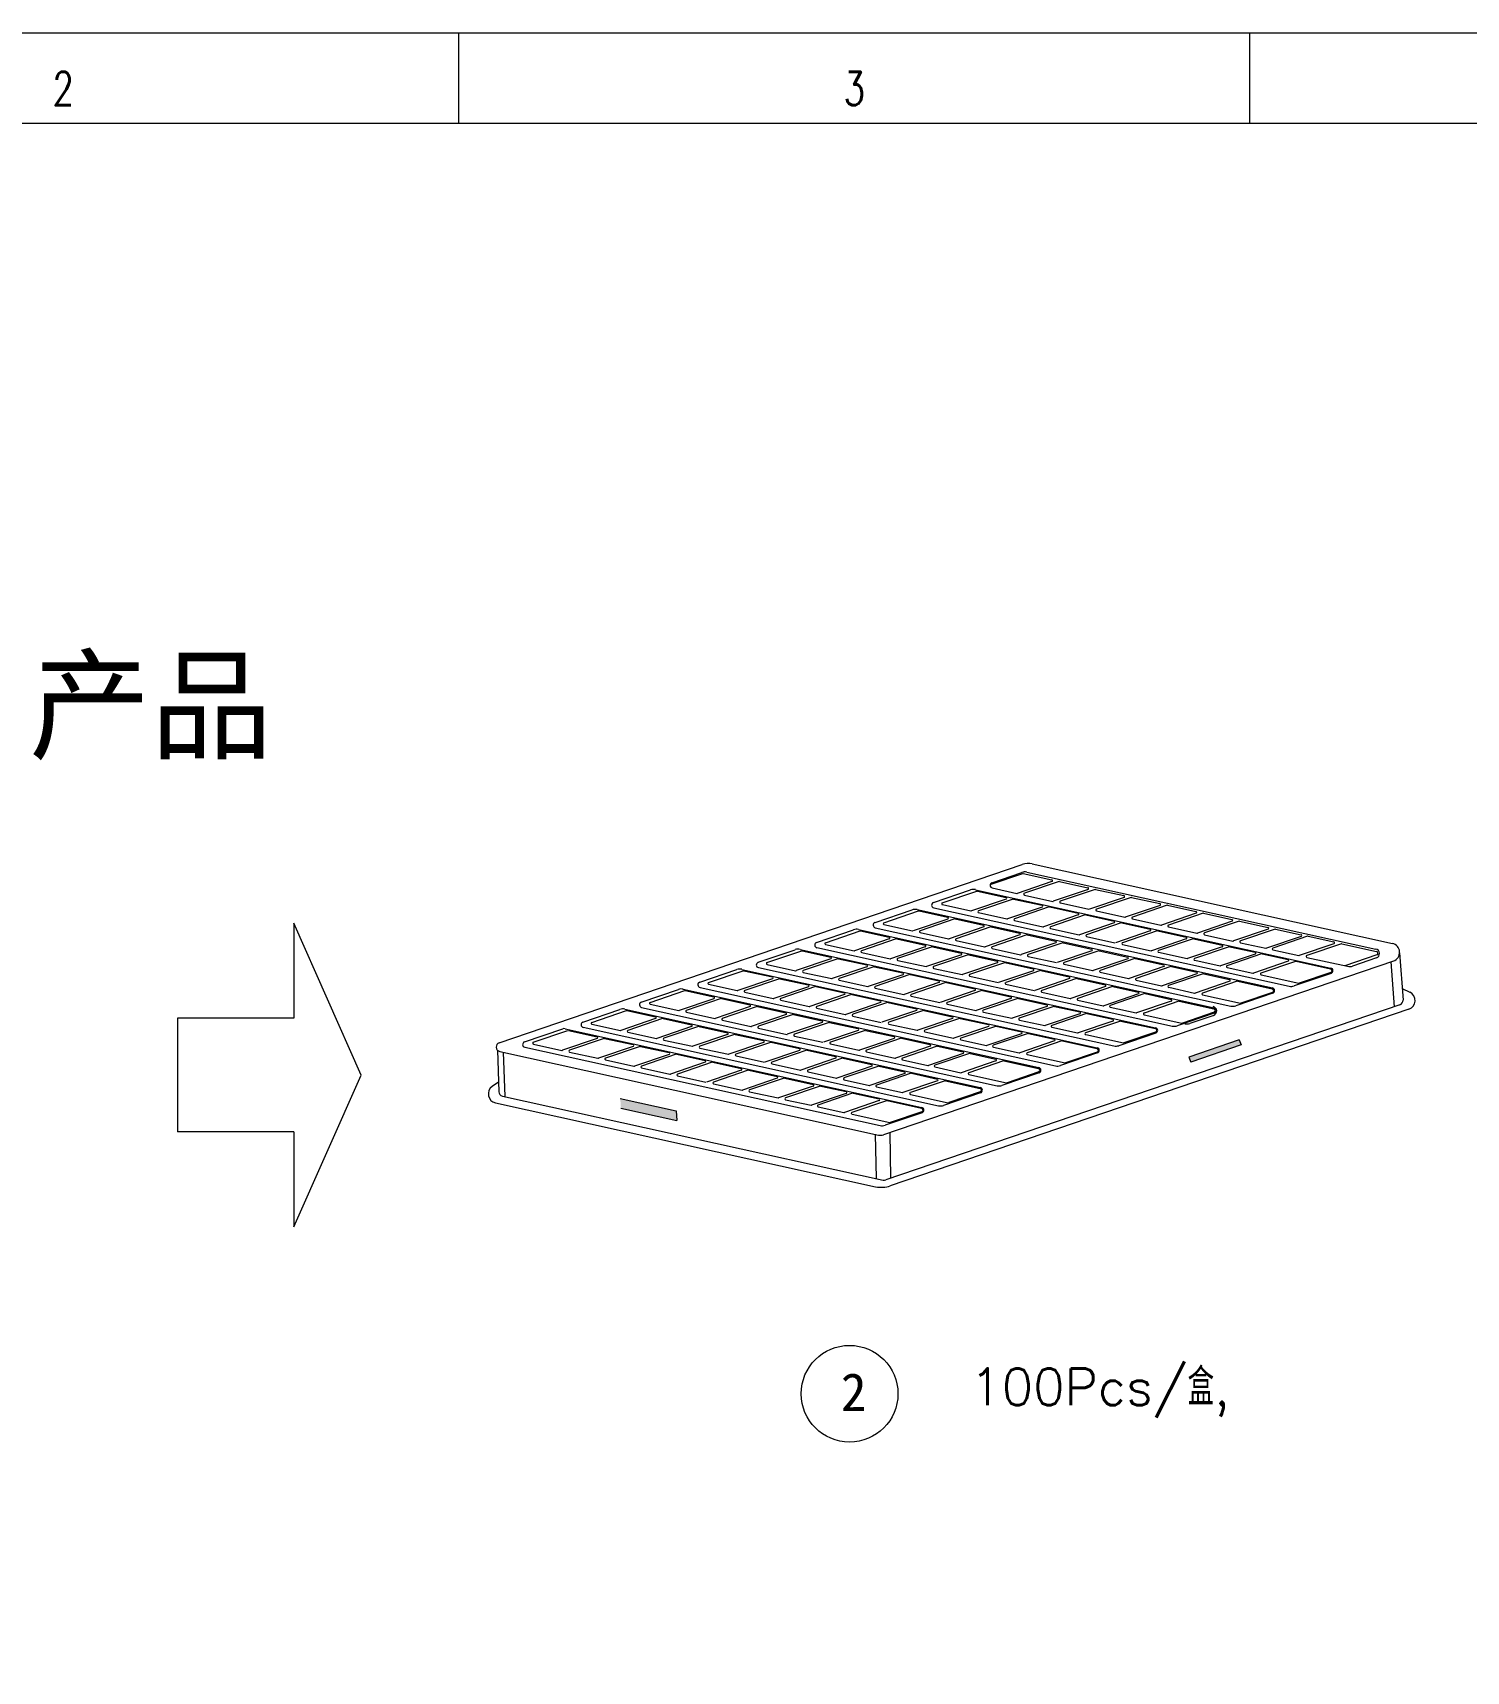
# Model space of a CAD drawing. Extents: x 2510 to 2656, y 707 to 760.
# Drawn here: x 2602.32 to 2623.12, y 736.14 to 759.92 of the extents above; entities that cross this region are included whole.
import ezdxf
from ezdxf.enums import TextEntityAlignment as Align

# ---------------------------------------------------------------- set-up
doc = ezdxf.new("R2010")
doc.units = 0
doc.header["$MEASUREMENT"] = 0
doc.layers.get('0').update_dxf_attribs({"linetype": 'CONTINUOUS', "lineweight": 20})
doc.layers.add('DIM', color=3, linetype='CONTINUOUS', lineweight=9)
doc.layers.add('HANBO', color=7, linetype='CONTINUOUS', lineweight=9)
doc.styles.add('ROMANS', font='ROMANS.SHX', dxfattribs={"bigfont": 'gbcbig.shx'})
doc.styles.get("Standard").update_dxf_attribs({"font": 'simplex.shx', "bigfont": 'gbcbig.shx'})
doc.styles.add('宋体', font='')
doc.styles.add('細', font='')
doc.styles.get('宋体').set_extended_font_data('SimSun')
doc.styles.get('細').set_extended_font_data('NSimSun')

msp = doc.modelspace()

# ---------------------------------------------------------------- hatches: boundary and pattern name
at = {"linetype": 'ByBlock'}
for points in [[(2619.093, 745.053), (2619.121, 744.978), (2619.853, 745.228), (2619.824, 745.303)], [(2611.665, 744.133), (2611.656, 744.274), (2610.846, 744.452), (2610.855, 744.312)]]:
    msp.add_hatch(color=3, dxfattribs=at).paths.add_polyline_path(points)

# ---------------------------------------------------------------- linework, layer by layer
at = {"color": 141, "linetype": 'ByBlock'}
for p, q in [((2609.091, 745.261), (2616.678, 747.848)), ((2616.211, 747.555), (2616.686, 747.717)), ((2616.237, 747.584), (2616.673, 747.733)), ((2616.693, 747.718), (2617.108, 747.626)), ((2616.744, 747.737), (2621.808, 746.62)), ((2616.821, 747.856), (2622.049, 746.702)), ((2615.389, 747.295), (2615.927, 747.478)), ((2615.517, 747.29), (2616.021, 747.462)), ((2615.998, 747.482), (2621.155, 746.345)), ((2616.028, 747.462), (2616.442, 747.371)), ((2616.241, 747.508), (2616.598, 747.429)), ((2617.109, 747.601), (2616.606, 747.429)), ((2617.211, 747.602), (2616.708, 747.43)), ((2617.632, 747.486), (2617.128, 747.314)), ((2617.218, 747.602), (2617.63, 747.511)), ((2617.734, 747.486), (2617.23, 747.315)), ((2617.741, 747.487), (2618.153, 747.396)), ((2615.394, 747.219), (2620.55, 746.081)), ((2615.519, 747.265), (2615.933, 747.173)), ((2616.444, 747.345), (2615.94, 747.174)), ((2616.546, 747.346), (2616.042, 747.174)), ((2616.966, 747.23), (2616.463, 747.058)), ((2616.553, 747.346), (2616.965, 747.256)), ((2617.068, 747.231), (2616.565, 747.059)), ((2616.709, 747.404), (2617.121, 747.313)), ((2617.076, 747.231), (2617.488, 747.14)), ((2617.231, 747.289), (2617.644, 747.198)), ((2618.154, 747.37), (2617.651, 747.199)), ((2618.256, 747.371), (2617.753, 747.199)), ((2618.677, 747.255), (2618.173, 747.083)), ((2618.263, 747.371), (2618.675, 747.281)), ((2618.779, 747.256), (2618.275, 747.084)), ((2618.786, 747.256), (2619.198, 747.165)), ((2614.542, 747.006), (2615.079, 747.189)), ((2614.67, 747.001), (2615.173, 747.173)), ((2615.596, 747.056), (2615.093, 746.885)), ((2615.151, 747.193), (2620.307, 746.056)), ((2615.18, 747.173), (2615.595, 747.082)), ((2615.698, 747.057), (2615.195, 746.885)), ((2615.705, 747.057), (2616.117, 746.967)), ((2616.044, 747.149), (2616.456, 747.058)), ((2616.566, 747.034), (2616.978, 746.943)), ((2617.489, 747.115), (2616.985, 746.943)), ((2617.591, 747.116), (2617.087, 746.944)), ((2618.012, 746.999), (2617.508, 746.828)), ((2617.598, 747.116), (2618.01, 747.025)), ((2618.113, 747), (2617.61, 746.829)), ((2617.754, 747.174), (2618.166, 747.083)), ((2618.121, 747.001), (2618.533, 746.91)), ((2618.277, 747.059), (2618.689, 746.968)), ((2619.199, 747.14), (2618.696, 746.968)), ((2619.301, 747.14), (2618.798, 746.969)), ((2619.722, 747.024), (2619.218, 746.853)), ((2619.308, 747.141), (2619.72, 747.05)), ((2619.824, 747.025), (2619.32, 746.854)), ((2619.831, 747.026), (2620.243, 746.935)), ((2613.694, 746.717), (2614.231, 746.9)), ((2613.822, 746.712), (2614.325, 746.884)), ((2614.748, 746.767), (2614.245, 746.596)), ((2614.303, 746.904), (2619.46, 745.767)), ((2614.333, 746.884), (2614.747, 746.793)), ((2614.85, 746.768), (2614.347, 746.596)), ((2614.546, 746.93), (2619.703, 745.792)), ((2614.671, 746.976), (2615.086, 746.884)), ((2614.858, 746.768), (2615.27, 746.678)), ((2615.196, 746.86), (2615.608, 746.769)), ((2616.119, 746.941), (2615.615, 746.769)), ((2616.221, 746.942), (2615.717, 746.77)), ((2615.719, 746.745), (2616.131, 746.654)), ((2616.641, 746.826), (2616.138, 746.654)), ((2616.228, 746.942), (2616.64, 746.851)), ((2616.743, 746.827), (2616.24, 746.655)), ((2616.75, 746.827), (2617.162, 746.736)), ((2617.089, 746.918), (2617.501, 746.827)), ((2617.611, 746.803), (2618.023, 746.712)), ((2618.534, 746.884), (2618.031, 746.713)), ((2618.636, 746.885), (2618.132, 746.713)), ((2619.057, 746.769), (2618.553, 746.597)), ((2618.643, 746.885), (2619.055, 746.794)), ((2619.159, 746.77), (2618.655, 746.598)), ((2618.799, 746.943), (2619.211, 746.852)), ((2619.166, 746.77), (2619.578, 746.679)), ((2619.322, 746.828), (2619.734, 746.737)), ((2620.244, 746.909), (2619.741, 746.738)), ((2620.346, 746.91), (2619.843, 746.738)), ((2620.724, 746.803), (2620.22, 746.632)), ((2620.817, 746.806), (2620.313, 746.635)), ((2620.353, 746.91), (2620.722, 746.829)), ((2620.824, 746.807), (2621.199, 746.724)), ((2612.846, 746.428), (2613.384, 746.611)), ((2612.974, 746.423), (2613.478, 746.595)), ((2613.455, 746.615), (2618.612, 745.478)), ((2613.485, 746.595), (2613.899, 746.504)), ((2613.698, 746.641), (2618.855, 745.503)), ((2613.823, 746.687), (2614.238, 746.595)), ((2614.348, 746.571), (2614.76, 746.48)), ((2615.271, 746.652), (2614.767, 746.48)), ((2615.373, 746.653), (2614.869, 746.481)), ((2615.794, 746.537), (2615.29, 746.365)), ((2615.38, 746.653), (2615.792, 746.562)), ((2615.895, 746.538), (2615.392, 746.366)), ((2615.903, 746.538), (2616.315, 746.447)), ((2616.241, 746.629), (2616.653, 746.538)), ((2617.164, 746.71), (2616.66, 746.539)), ((2617.266, 746.711), (2616.762, 746.54)), ((2616.764, 746.514), (2617.176, 746.423)), ((2617.686, 746.595), (2617.183, 746.424)), ((2617.273, 746.712), (2617.685, 746.621)), ((2617.788, 746.596), (2617.285, 746.424)), ((2617.795, 746.596), (2618.208, 746.505)), ((2618.134, 746.688), (2618.546, 746.597)), ((2618.656, 746.573), (2619.069, 746.482)), ((2619.579, 746.654), (2619.076, 746.482)), ((2619.681, 746.654), (2619.178, 746.483)), ((2620.058, 746.548), (2619.555, 746.376)), ((2620.151, 746.551), (2619.648, 746.379)), ((2619.688, 746.655), (2620.057, 746.574)), ((2619.844, 746.713), (2620.213, 746.631)), ((2620.159, 746.551), (2620.534, 746.468)), ((2620.315, 746.609), (2620.69, 746.526)), ((2621.2, 746.698), (2620.697, 746.527)), ((2621.309, 746.698), (2620.805, 746.526)), ((2621.316, 746.698), (2621.817, 746.587)), ((2621.82, 746.536), (2621.358, 746.379)), ((2622.153, 746.564), (2622.202, 745.88)), ((2611.998, 746.139), (2612.536, 746.322)), ((2612.126, 746.134), (2612.63, 746.306)), ((2612.608, 746.326), (2617.764, 745.189)), ((2612.637, 746.306), (2613.052, 746.215)), ((2612.85, 746.352), (2618.007, 745.214)), ((2612.976, 746.398), (2613.39, 746.306)), ((2613.901, 746.478), (2613.397, 746.307)), ((2614.003, 746.479), (2613.499, 746.307)), ((2613.501, 746.282), (2613.913, 746.191)), ((2614.423, 746.363), (2613.92, 746.191)), ((2614.01, 746.479), (2614.422, 746.389)), ((2614.525, 746.364), (2614.022, 746.192)), ((2614.532, 746.364), (2614.944, 746.273)), ((2622.063, 746.447), (2614.665, 743.925)), ((2614.871, 746.456), (2615.283, 746.365)), ((2615.393, 746.34), (2615.805, 746.249)), ((2616.316, 746.422), (2615.813, 746.25)), ((2616.418, 746.422), (2615.914, 746.251)), ((2616.839, 746.306), (2616.335, 746.135)), ((2616.425, 746.423), (2616.837, 746.332)), ((2616.941, 746.307), (2616.437, 746.135)), ((2616.948, 746.307), (2617.36, 746.217)), ((2617.286, 746.399), (2617.698, 746.308)), ((2618.209, 746.48), (2617.705, 746.308)), ((2618.311, 746.481), (2617.807, 746.309)), ((2617.809, 746.284), (2618.221, 746.193)), ((2618.731, 746.365), (2618.228, 746.193)), ((2618.318, 746.481), (2618.73, 746.39)), ((2618.833, 746.365), (2618.33, 746.194)), ((2618.841, 746.366), (2619.209, 746.285)), ((2619.179, 746.457), (2619.548, 746.376)), ((2619.649, 746.354), (2620.024, 746.271)), ((2620.535, 746.443), (2620.032, 746.271)), ((2620.644, 746.442), (2620.14, 746.27)), ((2621.159, 746.268), (2620.622, 746.085)), ((2620.651, 746.443), (2621.152, 746.332)), ((2621.155, 746.281), (2620.696, 746.125)), ((2620.807, 746.5), (2621.398, 746.37)), ((2621.815, 746.492), (2621.469, 746.374)), ((2622.027, 746.435), (2622.074, 745.784)), ((2611.151, 745.85), (2611.688, 746.033)), ((2611.76, 746.037), (2616.916, 744.9)), ((2612.003, 746.063), (2617.159, 744.925)), ((2612.128, 746.109), (2612.542, 746.017)), ((2613.053, 746.189), (2612.55, 746.018)), ((2613.155, 746.19), (2612.651, 746.018)), ((2613.576, 746.074), (2613.072, 745.902)), ((2613.162, 746.19), (2613.574, 746.1)), ((2613.677, 746.075), (2613.174, 745.903)), ((2613.685, 746.075), (2614.097, 745.984)), ((2614.023, 746.167), (2614.435, 746.076)), ((2614.946, 746.248), (2614.442, 746.076)), ((2615.048, 746.249), (2614.544, 746.077)), ((2614.546, 746.051), (2614.958, 745.96)), ((2615.468, 746.133), (2614.965, 745.961)), ((2615.055, 746.249), (2615.467, 746.158)), ((2615.57, 746.133), (2615.067, 745.962)), ((2615.577, 746.134), (2615.99, 746.043)), ((2615.916, 746.225), (2616.328, 746.134)), ((2616.438, 746.11), (2616.851, 746.019)), ((2617.361, 746.191), (2616.858, 746.019)), ((2617.463, 746.192), (2616.96, 746.02)), ((2617.884, 746.076), (2617.38, 745.904)), ((2617.47, 746.192), (2617.882, 746.101)), ((2617.986, 746.076), (2617.482, 745.905)), ((2617.993, 746.077), (2618.361, 745.996)), ((2618.331, 746.168), (2618.7, 746.087)), ((2619.211, 746.259), (2618.707, 746.087)), ((2619.304, 746.262), (2618.8, 746.09)), ((2618.802, 746.065), (2619.177, 745.982)), ((2619.687, 746.154), (2619.184, 745.982)), ((2619.796, 746.153), (2619.293, 745.981)), ((2619.311, 746.262), (2619.686, 746.179)), ((2619.803, 746.154), (2620.304, 746.043)), ((2620.142, 746.245), (2620.689, 746.124)), ((2622.19, 746.049), (2622.303, 745.993)), ((2611.279, 745.845), (2611.782, 746.017)), ((2611.28, 745.82), (2611.695, 745.728)), ((2612.205, 745.9), (2611.702, 745.729)), ((2611.789, 746.017), (2612.204, 745.926)), ((2612.307, 745.901), (2611.804, 745.729)), ((2612.314, 745.901), (2612.726, 745.811)), ((2612.653, 745.993), (2613.065, 745.902)), ((2613.175, 745.878), (2613.587, 745.787)), ((2614.098, 745.959), (2613.595, 745.787)), ((2614.2, 745.96), (2613.696, 745.788)), ((2614.621, 745.844), (2614.117, 745.672)), ((2614.207, 745.96), (2614.619, 745.869)), ((2614.723, 745.844), (2614.219, 745.673)), ((2622.157, 745.812), (2614.698, 743.269)), ((2614.73, 745.845), (2615.142, 745.754)), ((2615.068, 745.936), (2615.48, 745.845)), ((2615.991, 746.017), (2615.487, 745.846)), ((2616.093, 746.018), (2615.589, 745.846)), ((2615.591, 745.821), (2616.003, 745.73)), ((2616.513, 745.902), (2616.01, 745.73)), ((2616.1, 746.018), (2616.512, 745.928)), ((2616.615, 745.903), (2616.112, 745.731)), ((2616.623, 745.903), (2617.035, 745.812)), ((2616.961, 745.995), (2617.373, 745.904)), ((2617.484, 745.879), (2617.852, 745.798)), ((2618.363, 745.97), (2617.859, 745.798)), ((2618.456, 745.973), (2617.953, 745.801)), ((2618.84, 745.865), (2618.336, 745.693)), ((2618.948, 745.864), (2618.445, 745.692)), ((2618.463, 745.973), (2618.838, 745.89)), ((2618.955, 745.865), (2619.457, 745.754)), ((2619.294, 745.956), (2619.842, 745.835)), ((2620.312, 745.979), (2619.774, 745.796)), ((2620.307, 745.992), (2619.849, 745.836)), ((2610.303, 745.561), (2610.841, 745.744)), ((2610.431, 745.556), (2610.935, 745.728)), ((2611.358, 745.611), (2610.854, 745.44)), ((2610.912, 745.748), (2616.069, 744.611)), ((2610.942, 745.728), (2611.356, 745.637)), ((2611.459, 745.612), (2610.956, 745.44)), ((2611.155, 745.774), (2616.312, 744.636)), ((2611.467, 745.612), (2611.879, 745.522)), ((2611.805, 745.704), (2612.217, 745.613)), ((2612.728, 745.785), (2612.224, 745.613)), ((2612.83, 745.786), (2612.326, 745.614)), ((2612.328, 745.589), (2612.74, 745.498)), ((2613.25, 745.67), (2612.747, 745.498)), ((2612.837, 745.786), (2613.249, 745.695)), ((2613.352, 745.671), (2612.849, 745.499)), ((2613.773, 745.555), (2613.269, 745.383)), ((2613.359, 745.671), (2613.772, 745.58)), ((2613.875, 745.555), (2613.371, 745.384)), ((2613.698, 745.762), (2614.11, 745.671)), ((2613.882, 745.556), (2614.294, 745.465)), ((2614.22, 745.647), (2614.633, 745.556)), ((2615.143, 745.728), (2614.64, 745.557)), ((2615.245, 745.729), (2614.742, 745.557)), ((2622.288, 745.748), (2614.763, 743.183)), ((2615.666, 745.613), (2615.162, 745.441)), ((2615.252, 745.729), (2615.664, 745.639)), ((2615.768, 745.614), (2615.264, 745.442)), ((2615.775, 745.614), (2616.187, 745.523)), ((2616.113, 745.706), (2616.525, 745.615)), ((2617.036, 745.787), (2616.533, 745.615)), ((2617.138, 745.787), (2616.634, 745.616)), ((2616.636, 745.59), (2617.004, 745.509)), ((2617.515, 745.681), (2617.012, 745.509)), ((2617.608, 745.684), (2617.105, 745.512)), ((2617.145, 745.788), (2617.514, 745.707)), ((2617.992, 745.576), (2617.488, 745.404)), ((2618.101, 745.575), (2617.597, 745.403)), ((2617.615, 745.684), (2617.991, 745.601)), ((2617.954, 745.776), (2618.329, 745.693)), ((2618.108, 745.576), (2618.609, 745.465)), ((2618.446, 745.667), (2618.994, 745.546)), ((2619.464, 745.69), (2618.926, 745.507)), ((2619.46, 745.703), (2619.001, 745.547)), ((2619.455, 745.658), (2619.109, 745.541)), ((2609.455, 745.272), (2610.01, 745.461)), ((2609.583, 745.267), (2610.087, 745.439)), ((2610.51, 745.322), (2610.006, 745.151)), ((2610.046, 745.463), (2615.221, 744.322)), ((2610.094, 745.439), (2610.508, 745.348)), ((2610.612, 745.323), (2610.108, 745.151)), ((2610.307, 745.485), (2615.464, 744.347)), ((2610.432, 745.531), (2610.847, 745.439)), ((2610.619, 745.324), (2611.031, 745.233)), ((2610.957, 745.415), (2611.369, 745.324)), ((2611.88, 745.496), (2611.377, 745.324)), ((2611.982, 745.497), (2611.479, 745.325)), ((2612.403, 745.381), (2611.899, 745.209)), ((2611.989, 745.497), (2612.401, 745.406)), ((2612.505, 745.382), (2612.001, 745.21)), ((2612.512, 745.382), (2612.924, 745.291)), ((2612.85, 745.473), (2613.262, 745.382)), ((2613.373, 745.358), (2613.785, 745.267)), ((2614.296, 745.439), (2613.792, 745.268)), ((2614.397, 745.44), (2613.894, 745.268)), ((2614.818, 745.324), (2614.315, 745.152)), ((2614.405, 745.44), (2614.817, 745.35)), ((2614.92, 745.325), (2614.416, 745.153)), ((2614.743, 745.532), (2615.155, 745.441)), ((2614.927, 745.325), (2615.339, 745.234)), ((2615.266, 745.417), (2615.678, 745.326)), ((2616.188, 745.498), (2615.685, 745.326)), ((2616.29, 745.498), (2615.787, 745.327)), ((2616.667, 745.392), (2616.164, 745.22)), ((2616.761, 745.395), (2616.257, 745.223)), ((2616.297, 745.499), (2616.666, 745.418)), ((2616.768, 745.395), (2617.143, 745.312)), ((2617.106, 745.487), (2617.481, 745.404)), ((2617.599, 745.378), (2618.146, 745.257)), ((2618.616, 745.401), (2618.079, 745.218)), ((2618.612, 745.414), (2618.153, 745.258)), ((2609.064, 745.153), (2609.083, 744.549)), ((2609.098, 745.133), (2614.594, 743.921)), ((2609.148, 745.122), (2609.169, 744.479)), ((2609.46, 745.196), (2614.616, 744.058)), ((2609.585, 745.242), (2609.999, 745.15)), ((2610.11, 745.126), (2610.522, 745.035)), ((2611.032, 745.207), (2610.529, 745.035)), ((2611.134, 745.208), (2610.631, 745.036)), ((2611.555, 745.092), (2611.051, 744.92)), ((2611.141, 745.208), (2611.554, 745.117)), ((2611.657, 745.093), (2611.153, 744.921)), ((2611.48, 745.3), (2611.892, 745.209)), ((2611.664, 745.093), (2612.076, 745.002)), ((2612.002, 745.184), (2612.415, 745.093)), ((2612.925, 745.266), (2612.422, 745.094)), ((2613.027, 745.266), (2612.524, 745.095)), ((2613.448, 745.15), (2612.944, 744.979)), ((2613.034, 745.267), (2613.446, 745.176)), ((2613.55, 745.151), (2613.046, 744.979)), ((2613.557, 745.151), (2613.969, 745.061)), ((2613.895, 745.243), (2614.307, 745.152)), ((2614.418, 745.128), (2614.83, 745.037)), ((2615.341, 745.209), (2614.837, 745.037)), ((2615.442, 745.209), (2614.939, 745.038)), ((2615.82, 745.103), (2615.316, 744.931)), ((2615.913, 745.106), (2615.409, 744.934)), ((2615.45, 745.21), (2615.818, 745.129)), ((2615.788, 745.301), (2616.157, 745.22)), ((2615.92, 745.106), (2616.295, 745.023)), ((2616.259, 745.198), (2616.634, 745.115)), ((2617.144, 745.287), (2616.641, 745.115)), ((2617.253, 745.286), (2616.749, 745.114)), ((2616.751, 745.089), (2617.298, 744.968)), ((2617.768, 745.112), (2617.231, 744.929)), ((2617.26, 745.287), (2617.761, 745.176)), ((2617.764, 745.125), (2617.306, 744.969)), ((2610.632, 745.011), (2611.044, 744.92)), ((2611.155, 744.895), (2611.567, 744.804)), ((2612.078, 744.977), (2611.574, 744.805)), ((2612.179, 744.977), (2611.676, 744.806)), ((2612.6, 744.861), (2612.097, 744.69)), ((2612.187, 744.978), (2612.599, 744.887)), ((2612.702, 744.862), (2612.198, 744.69)), ((2612.525, 745.069), (2612.937, 744.978)), ((2612.709, 744.862), (2613.121, 744.772)), ((2613.048, 744.954), (2613.46, 744.863)), ((2613.97, 745.035), (2613.467, 744.863)), ((2614.072, 745.036), (2613.569, 744.864)), ((2614.493, 744.92), (2613.989, 744.748)), ((2614.079, 745.036), (2614.491, 744.945)), ((2614.595, 744.92), (2614.091, 744.749)), ((2614.602, 744.921), (2614.971, 744.84)), ((2614.94, 745.012), (2615.309, 744.931)), ((2615.411, 744.909), (2615.786, 744.826)), ((2616.296, 744.998), (2615.793, 744.826)), ((2616.405, 744.997), (2615.902, 744.825)), ((2616.412, 744.998), (2616.914, 744.887)), ((2609.079, 744.688), (2608.988, 744.627)), ((2611.677, 744.78), (2612.089, 744.689)), ((2612.2, 744.665), (2612.612, 744.574)), ((2613.123, 744.746), (2612.619, 744.574)), ((2613.225, 744.747), (2612.721, 744.575)), ((2613.645, 744.631), (2613.142, 744.459)), ((2613.232, 744.747), (2613.644, 744.656)), ((2613.747, 744.632), (2613.244, 744.46)), ((2613.57, 744.839), (2613.982, 744.748)), ((2613.754, 744.632), (2614.123, 744.551)), ((2614.093, 744.723), (2614.461, 744.642)), ((2614.972, 744.814), (2614.468, 744.642)), ((2615.065, 744.817), (2614.562, 744.645)), ((2614.563, 744.62), (2614.938, 744.537)), ((2615.449, 744.709), (2614.945, 744.537)), ((2615.557, 744.708), (2615.054, 744.536)), ((2615.072, 744.817), (2615.447, 744.734)), ((2615.565, 744.709), (2616.066, 744.598)), ((2615.903, 744.8), (2616.451, 744.679)), ((2616.921, 744.823), (2616.383, 744.64)), ((2616.916, 744.836), (2616.458, 744.68)), ((2609.035, 744.387), (2614.549, 743.171)), ((2609.135, 744.486), (2614.662, 743.267)), ((2612.722, 744.55), (2613.134, 744.459)), ((2613.245, 744.434), (2613.614, 744.353)), ((2614.124, 744.525), (2613.621, 744.353)), ((2614.217, 744.528), (2613.714, 744.356)), ((2614.601, 744.42), (2614.098, 744.248)), ((2614.71, 744.419), (2614.206, 744.247)), ((2614.225, 744.528), (2614.6, 744.445)), ((2614.717, 744.42), (2615.218, 744.309)), ((2615.055, 744.511), (2615.603, 744.39)), ((2616.073, 744.534), (2615.535, 744.351)), ((2616.069, 744.547), (2615.61, 744.391)), ((2613.715, 744.331), (2614.09, 744.248)), ((2614.208, 744.222), (2614.755, 744.101)), ((2615.225, 744.245), (2614.688, 744.062)), ((2615.221, 744.258), (2614.762, 744.102)), ((2614.546, 743.932), (2614.557, 743.29)), ((2614.757, 743.956), (2614.768, 743.293))]:
    msp.add_line(p, q, dxfattribs=at)
at = {"linetype": 'ByBlock'}
for p, q in [((2619.824, 745.303), (2619.093, 745.053)), ((2619.853, 745.228), (2619.121, 744.978)), ((2619.824, 745.303), (2619.853, 745.228)), ((2619.093, 745.053), (2619.121, 744.978)), ((2610.846, 744.452), (2611.656, 744.274)), ((2610.855, 744.312), (2611.665, 744.133)), ((2611.656, 744.274), (2611.665, 744.133))]:
    msp.add_line(p, q, dxfattribs=at)
at = {"color": 141, "linetype": 'ByBlock'}
for centre, radius, start, end in [((2616.715, 747.607), 0.133, 77.5605, 108.8246), ((2616.764, 747.596), 0.266, 77.5605, 108.8246), ((2616.69, 747.705), 0.0133, 77.5605, 108.8246), ((2615.97, 747.353), 0.133, 77.5605, 108.8246), ((2616.025, 747.449), 0.0133, 77.5605, 108.8246), ((2616.25, 747.546), 0.0398, 108.8246, 257.5605), ((2617.105, 747.613), 0.0133, 288.8246, 77.5605), ((2617.215, 747.589), 0.0133, 77.5605, 108.8246), ((2617.627, 747.498), 0.0133, 288.8246, 77.5605), ((2617.738, 747.474), 0.0133, 77.5605, 108.8246), ((2615.402, 747.257), 0.0398, 108.8246, 257.5605), ((2615.522, 747.278), 0.0133, 108.8246, 257.5605), ((2616.44, 747.358), 0.0133, 288.8246, 77.5605), ((2616.55, 747.333), 0.0133, 77.5605, 108.8246), ((2616.601, 747.442), 0.0133, 257.5605, 288.8246), ((2616.712, 747.417), 0.0133, 108.8246, 257.5605), ((2616.962, 747.243), 0.0133, 288.8246, 77.5605), ((2617.073, 747.218), 0.0133, 77.5605, 108.8246), ((2617.124, 747.326), 0.0133, 257.5605, 288.8246), ((2617.234, 747.302), 0.0133, 108.8246, 257.5605), ((2618.15, 747.383), 0.0133, 288.8246, 77.5605), ((2618.26, 747.358), 0.0133, 77.5605, 108.8246), ((2618.672, 747.268), 0.0133, 288.8246, 77.5605), ((2618.783, 747.243), 0.0133, 77.5605, 108.8246), ((2614.554, 746.968), 0.0398, 108.8246, 257.5605), ((2614.674, 746.989), 0.0133, 108.8246, 257.5605), ((2615.122, 747.064), 0.133, 77.5605, 108.8246), ((2615.177, 747.16), 0.0133, 77.5605, 108.8246), ((2615.592, 747.069), 0.0133, 288.8246, 77.5605), ((2615.702, 747.044), 0.0133, 77.5605, 108.8246), ((2615.936, 747.186), 0.0133, 257.5605, 288.8246), ((2616.047, 747.162), 0.0133, 108.8246, 257.5605), ((2616.459, 747.071), 0.0133, 257.5605, 288.8246), ((2616.569, 747.047), 0.0133, 108.8246, 257.5605), ((2617.485, 747.127), 0.0133, 288.8246, 77.5605), ((2617.595, 747.103), 0.0133, 77.5605, 108.8246), ((2617.646, 747.211), 0.0133, 257.5605, 288.8246), ((2617.757, 747.187), 0.0133, 108.8246, 257.5605), ((2618.007, 747.012), 0.0133, 288.8246, 77.5605), ((2618.118, 746.988), 0.0133, 77.5605, 108.8246), ((2618.169, 747.096), 0.0133, 257.5605, 288.8246), ((2618.279, 747.072), 0.0133, 108.8246, 257.5605), ((2619.195, 747.152), 0.0133, 288.8246, 77.5605), ((2619.306, 747.128), 0.0133, 77.5605, 108.8246), ((2619.718, 747.037), 0.0133, 288.8246, 77.5605), ((2619.828, 747.013), 0.0133, 77.5605, 108.8246), ((2614.274, 746.775), 0.133, 77.5605, 108.8246), ((2614.33, 746.871), 0.0133, 77.5605, 108.8246), ((2614.744, 746.78), 0.0133, 288.8246, 77.5605), ((2614.855, 746.756), 0.0133, 77.5605, 108.8246), ((2615.088, 746.897), 0.0133, 257.5605, 288.8246), ((2615.199, 746.873), 0.0133, 108.8246, 257.5605), ((2615.611, 746.782), 0.0133, 257.5605, 288.8246), ((2615.721, 746.758), 0.0133, 108.8246, 257.5605), ((2616.114, 746.954), 0.0133, 288.8246, 77.5605), ((2616.225, 746.929), 0.0133, 77.5605, 108.8246), ((2616.637, 746.838), 0.0133, 288.8246, 77.5605), ((2616.747, 746.814), 0.0133, 77.5605, 108.8246), ((2616.981, 746.956), 0.0133, 257.5605, 288.8246), ((2617.092, 746.931), 0.0133, 108.8246, 257.5605), ((2617.504, 746.84), 0.0133, 257.5605, 288.8246), ((2617.614, 746.816), 0.0133, 108.8246, 257.5605), ((2618.53, 746.897), 0.0133, 288.8246, 77.5605), ((2618.64, 746.872), 0.0133, 77.5605, 108.8246), ((2618.692, 746.981), 0.0133, 257.5605, 288.8246), ((2618.802, 746.956), 0.0133, 108.8246, 257.5605), ((2619.052, 746.782), 0.0133, 288.8246, 77.5605), ((2619.163, 746.757), 0.0133, 77.5605, 108.8246), ((2619.214, 746.865), 0.0133, 257.5605, 288.8246), ((2619.325, 746.841), 0.0133, 108.8246, 257.5605), ((2620.24, 746.922), 0.0133, 288.8246, 77.5605), ((2620.351, 746.897), 0.0133, 77.5605, 108.8246), ((2620.719, 746.816), 0.0133, 288.8246, 77.5605), ((2620.821, 746.794), 0.0133, 77.5605, 108.8246), ((2613.427, 746.486), 0.133, 77.5605, 108.8246), ((2613.482, 746.582), 0.0133, 77.5605, 108.8246), ((2613.707, 746.679), 0.0398, 108.8246, 257.5605), ((2613.826, 746.7), 0.0133, 108.8246, 257.5605), ((2614.241, 746.608), 0.0133, 257.5605, 288.8246), ((2614.351, 746.584), 0.0133, 108.8246, 257.5605), ((2615.267, 746.665), 0.0133, 288.8246, 77.5605), ((2615.377, 746.64), 0.0133, 77.5605, 108.8246), ((2615.789, 746.549), 0.0133, 288.8246, 77.5605), ((2615.9, 746.525), 0.0133, 77.5605, 108.8246), ((2616.133, 746.667), 0.0133, 257.5605, 288.8246), ((2616.244, 746.642), 0.0133, 108.8246, 257.5605), ((2616.656, 746.551), 0.0133, 257.5605, 288.8246), ((2616.766, 746.527), 0.0133, 108.8246, 257.5605), ((2617.16, 746.723), 0.0133, 288.8246, 77.5605), ((2617.27, 746.699), 0.0133, 77.5605, 108.8246), ((2617.682, 746.608), 0.0133, 288.8246, 77.5605), ((2617.793, 746.583), 0.0133, 77.5605, 108.8246), ((2618.137, 746.701), 0.0133, 108.8246, 257.5605), ((2618.205, 746.493), 0.0133, 288.8246, 77.5605), ((2618.549, 746.61), 0.0133, 257.5605, 288.8246), ((2618.659, 746.585), 0.0133, 108.8246, 257.5605), ((2619.575, 746.666), 0.0133, 288.8246, 77.5605), ((2619.685, 746.642), 0.0133, 77.5605, 108.8246), ((2619.737, 746.75), 0.0133, 257.5605, 288.8246), ((2619.847, 746.726), 0.0133, 108.8246, 257.5605), ((2620.054, 746.561), 0.0133, 288.8246, 77.5605), ((2620.156, 746.538), 0.0133, 77.5605, 108.8246), ((2620.216, 746.644), 0.0133, 257.5605, 288.8246), ((2620.317, 746.622), 0.0133, 108.8246, 257.5605), ((2620.693, 746.539), 0.0133, 257.5605, 288.8246), ((2620.693, 746.539), 0.0133, 257.5605, 288.8246), ((2620.81, 746.513), 0.0133, 108.8246, 257.5605), ((2621.196, 746.711), 0.0133, 288.8246, 77.5605), ((2621.313, 746.685), 0.0133, 77.5605, 108.8246), ((2621.794, 746.555), 0.0664, 288.8246, 77.5605), ((2621.812, 746.561), 0.0266, 288.8246, 77.5605), ((2622.02, 746.573), 0.133, 288.8246, 77.5605), ((2612.579, 746.197), 0.133, 77.5605, 108.8246), ((2612.634, 746.293), 0.0133, 77.5605, 108.8246), ((2612.859, 746.39), 0.0398, 108.8246, 257.5605), ((2612.978, 746.411), 0.0133, 108.8246, 257.5605), ((2613.393, 746.319), 0.0133, 257.5605, 288.8246), ((2613.503, 746.295), 0.0133, 108.8246, 257.5605), ((2613.896, 746.491), 0.0133, 288.8246, 77.5605), ((2614.007, 746.467), 0.0133, 77.5605, 108.8246), ((2614.419, 746.376), 0.0133, 288.8246, 77.5605), ((2614.529, 746.351), 0.0133, 77.5605, 108.8246), ((2614.763, 746.493), 0.0133, 257.5605, 288.8246), ((2614.874, 746.469), 0.0133, 108.8246, 257.5605), ((2614.942, 746.26), 0.0133, 288.8246, 77.5605), ((2615.286, 746.378), 0.0133, 257.5605, 288.8246), ((2615.396, 746.353), 0.0133, 108.8246, 257.5605), ((2616.312, 746.434), 0.0133, 288.8246, 77.5605), ((2616.422, 746.41), 0.0133, 77.5605, 108.8246), ((2616.834, 746.319), 0.0133, 288.8246, 77.5605), ((2616.945, 746.294), 0.0133, 77.5605, 108.8246), ((2617.289, 746.412), 0.0133, 108.8246, 257.5605), ((2617.701, 746.321), 0.0133, 257.5605, 288.8246), ((2617.812, 746.297), 0.0133, 108.8246, 257.5605), ((2618.315, 746.468), 0.0133, 77.5605, 108.8246), ((2618.727, 746.377), 0.0133, 288.8246, 77.5605), ((2618.838, 746.353), 0.0133, 77.5605, 108.8246), ((2619.071, 746.495), 0.0133, 257.5605, 288.8246), ((2619.182, 746.47), 0.0133, 108.8246, 257.5605), ((2619.206, 746.272), 0.0133, 288.8246, 77.5605), ((2619.55, 746.389), 0.0133, 257.5605, 288.8246), ((2619.652, 746.366), 0.0133, 108.8246, 257.5605), ((2620.027, 746.284), 0.0133, 257.5605, 288.8246), ((2620.027, 746.284), 0.0133, 257.5605, 288.8246), ((2620.145, 746.258), 0.0133, 108.8246, 257.5605), ((2620.531, 746.455), 0.0133, 288.8246, 77.5605), ((2620.648, 746.43), 0.0133, 77.5605, 108.8246), ((2621.146, 746.306), 0.0266, 288.8246, 77.5605), ((2621.146, 746.306), 0.0398, 288.8246, 77.5605), ((2621.427, 746.5), 0.133, 257.5605, 288.8246), ((2611.731, 745.908), 0.133, 77.5605, 108.8246), ((2612.011, 746.101), 0.0398, 108.8246, 257.5605), ((2612.131, 746.122), 0.0133, 108.8246, 257.5605), ((2613.049, 746.202), 0.0133, 288.8246, 77.5605), ((2613.159, 746.178), 0.0133, 77.5605, 108.8246), ((2613.571, 746.087), 0.0133, 288.8246, 77.5605), ((2613.682, 746.062), 0.0133, 77.5605, 108.8246), ((2613.915, 746.204), 0.0133, 257.5605, 288.8246), ((2614.026, 746.18), 0.0133, 108.8246, 257.5605), ((2614.438, 746.089), 0.0133, 257.5605, 288.8246), ((2614.549, 746.064), 0.0133, 108.8246, 257.5605), ((2615.052, 746.236), 0.0133, 77.5605, 108.8246), ((2615.464, 746.145), 0.0133, 288.8246, 77.5605), ((2615.575, 746.121), 0.0133, 77.5605, 108.8246), ((2615.808, 746.262), 0.0133, 257.5605, 288.8246), ((2615.919, 746.238), 0.0133, 108.8246, 257.5605), ((2615.987, 746.03), 0.0133, 288.8246, 77.5605), ((2616.441, 746.123), 0.0133, 108.8246, 257.5605), ((2617.357, 746.204), 0.0133, 288.8246, 77.5605), ((2617.467, 746.179), 0.0133, 77.5605, 108.8246), ((2617.879, 746.088), 0.0133, 288.8246, 77.5605), ((2617.99, 746.064), 0.0133, 77.5605, 108.8246), ((2618.224, 746.206), 0.0133, 257.5605, 288.8246), ((2618.334, 746.181), 0.0133, 108.8246, 257.5605), ((2618.703, 746.1), 0.0133, 257.5605, 288.8246), ((2618.805, 746.077), 0.0133, 108.8246, 257.5605), ((2619.308, 746.249), 0.0133, 77.5605, 108.8246), ((2619.683, 746.166), 0.0133, 288.8246, 77.5605), ((2619.8, 746.141), 0.0133, 77.5605, 108.8246), ((2620.299, 746.017), 0.0266, 288.8246, 77.5605), ((2620.299, 746.017), 0.0398, 288.8246, 77.5605), ((2620.579, 746.211), 0.133, 257.5605, 288.8246), ((2620.692, 746.137), 0.0133, 257.5605, 288.8246), ((2611.164, 745.812), 0.0398, 108.8246, 257.5605), ((2611.283, 745.833), 0.0133, 108.8246, 257.5605), ((2611.787, 746.004), 0.0133, 77.5605, 108.8246), ((2612.201, 745.913), 0.0133, 288.8246, 77.5605), ((2612.311, 745.889), 0.0133, 77.5605, 108.8246), ((2612.545, 746.03), 0.0133, 257.5605, 288.8246), ((2612.656, 746.006), 0.0133, 108.8246, 257.5605), ((2612.724, 745.798), 0.0133, 288.8246, 77.5605), ((2613.068, 745.915), 0.0133, 257.5605, 288.8246), ((2613.178, 745.891), 0.0133, 108.8246, 257.5605), ((2614.094, 745.971), 0.0133, 288.8246, 77.5605), ((2614.204, 745.947), 0.0133, 77.5605, 108.8246), ((2614.616, 745.856), 0.0133, 288.8246, 77.5605), ((2614.727, 745.832), 0.0133, 77.5605, 108.8246), ((2614.961, 745.973), 0.0133, 257.5605, 288.8246), ((2615.071, 745.949), 0.0133, 108.8246, 257.5605), ((2615.594, 745.834), 0.0133, 108.8246, 257.5605), ((2616.097, 746.005), 0.0133, 77.5605, 108.8246), ((2616.509, 745.915), 0.0133, 288.8246, 77.5605), ((2616.62, 745.89), 0.0133, 77.5605, 108.8246), ((2616.853, 746.032), 0.0133, 257.5605, 288.8246), ((2616.964, 746.008), 0.0133, 108.8246, 257.5605), ((2617.032, 745.799), 0.0133, 288.8246, 77.5605), ((2617.376, 745.917), 0.0133, 257.5605, 288.8246), ((2617.486, 745.892), 0.0133, 108.8246, 257.5605), ((2617.855, 745.811), 0.0133, 257.5605, 288.8246), ((2617.957, 745.788), 0.0133, 108.8246, 257.5605), ((2618.359, 745.983), 0.0133, 288.8246, 77.5605), ((2618.46, 745.96), 0.0133, 77.5605, 108.8246), ((2618.835, 745.877), 0.0133, 288.8246, 77.5605), ((2618.953, 745.852), 0.0133, 77.5605, 108.8246), ((2619.18, 745.995), 0.0133, 257.5605, 288.8246), ((2619.18, 745.995), 0.0133, 257.5605, 288.8246), ((2619.297, 745.969), 0.0133, 108.8246, 257.5605), ((2619.731, 745.922), 0.133, 257.5605, 288.8246), ((2619.844, 745.848), 0.0133, 257.5605, 288.8246), ((2622.136, 745.875), 0.0664, 288.8246, 4.1491), ((2622.245, 745.874), 0.133, 288.8246, 63.9871), ((2610.316, 745.523), 0.0398, 108.8246, 257.5605), ((2610.435, 745.544), 0.0133, 108.8246, 257.5605), ((2610.883, 745.619), 0.133, 77.5605, 108.8246), ((2610.939, 745.715), 0.0133, 77.5605, 108.8246), ((2611.353, 745.624), 0.0133, 288.8246, 77.5605), ((2611.464, 745.6), 0.0133, 77.5605, 108.8246), ((2611.697, 745.741), 0.0133, 257.5605, 288.8246), ((2611.808, 745.717), 0.0133, 108.8246, 257.5605), ((2612.22, 745.626), 0.0133, 257.5605, 288.8246), ((2612.331, 745.602), 0.0133, 108.8246, 257.5605), ((2612.834, 745.773), 0.0133, 77.5605, 108.8246), ((2613.246, 745.682), 0.0133, 288.8246, 77.5605), ((2613.357, 745.658), 0.0133, 77.5605, 108.8246), ((2613.59, 745.8), 0.0133, 257.5605, 288.8246), ((2613.701, 745.775), 0.0133, 108.8246, 257.5605), ((2613.769, 745.567), 0.0133, 288.8246, 77.5605), ((2613.879, 745.543), 0.0133, 77.5605, 108.8246), ((2614.113, 745.684), 0.0133, 257.5605, 288.8246), ((2614.223, 745.66), 0.0133, 108.8246, 257.5605), ((2614.746, 745.545), 0.0133, 108.8246, 257.5605), ((2615.139, 745.741), 0.0133, 288.8246, 77.5605), ((2615.249, 745.716), 0.0133, 77.5605, 108.8246), ((2615.661, 745.626), 0.0133, 288.8246, 77.5605), ((2615.772, 745.601), 0.0133, 77.5605, 108.8246), ((2616.006, 745.743), 0.0133, 257.5605, 288.8246), ((2616.116, 745.719), 0.0133, 108.8246, 257.5605), ((2616.528, 745.628), 0.0133, 257.5605, 288.8246), ((2616.639, 745.603), 0.0133, 108.8246, 257.5605), ((2617.142, 745.775), 0.0133, 77.5605, 108.8246), ((2617.511, 745.694), 0.0133, 288.8246, 77.5605), ((2617.613, 745.671), 0.0133, 77.5605, 108.8246), ((2617.988, 745.588), 0.0133, 288.8246, 77.5605), ((2618.105, 745.563), 0.0133, 77.5605, 108.8246), ((2618.332, 745.706), 0.0133, 257.5605, 288.8246), ((2618.332, 745.706), 0.0133, 257.5605, 288.8246), ((2618.449, 745.68), 0.0133, 108.8246, 257.5605), ((2619.433, 745.721), 0.0664, 288.8246, 77.5605), ((2619.451, 745.728), 0.0266, 288.8246, 77.5605), ((2619.451, 745.728), 0.0398, 288.8246, 77.5605), ((2610.032, 745.399), 0.0664, 77.5605, 108.8246), ((2610.506, 745.335), 0.0133, 288.8246, 77.5605), ((2610.616, 745.311), 0.0133, 77.5605, 108.8246), ((2610.85, 745.452), 0.0133, 257.5605, 288.8246), ((2610.96, 745.428), 0.0133, 108.8246, 257.5605), ((2611.372, 745.337), 0.0133, 257.5605, 288.8246), ((2611.483, 745.313), 0.0133, 108.8246, 257.5605), ((2611.876, 745.509), 0.0133, 288.8246, 77.5605), ((2611.986, 745.484), 0.0133, 77.5605, 108.8246), ((2612.398, 745.393), 0.0133, 288.8246, 77.5605), ((2612.509, 745.369), 0.0133, 77.5605, 108.8246), ((2612.743, 745.511), 0.0133, 257.5605, 288.8246), ((2612.853, 745.486), 0.0133, 108.8246, 257.5605), ((2613.265, 745.395), 0.0133, 257.5605, 288.8246), ((2613.376, 745.371), 0.0133, 108.8246, 257.5605), ((2614.291, 745.452), 0.0133, 288.8246, 77.5605), ((2614.402, 745.427), 0.0133, 77.5605, 108.8246), ((2614.814, 745.337), 0.0133, 288.8246, 77.5605), ((2614.924, 745.312), 0.0133, 77.5605, 108.8246), ((2615.158, 745.454), 0.0133, 257.5605, 288.8246), ((2615.268, 745.43), 0.0133, 108.8246, 257.5605), ((2615.681, 745.339), 0.0133, 257.5605, 288.8246), ((2615.791, 745.314), 0.0133, 108.8246, 257.5605), ((2616.184, 745.51), 0.0133, 288.8246, 77.5605), ((2616.295, 745.486), 0.0133, 77.5605, 108.8246), ((2616.663, 745.405), 0.0133, 288.8246, 77.5605), ((2616.765, 745.382), 0.0133, 77.5605, 108.8246), ((2617.007, 745.522), 0.0133, 257.5605, 288.8246), ((2617.109, 745.499), 0.0133, 108.8246, 257.5605), ((2617.484, 745.417), 0.0133, 257.5605, 288.8246), ((2617.484, 745.417), 0.0133, 257.5605, 288.8246), ((2617.601, 745.391), 0.0133, 108.8246, 257.5605), ((2618.603, 745.439), 0.0266, 288.8246, 77.5605), ((2618.603, 745.439), 0.0398, 288.8246, 77.5605), ((2618.883, 745.633), 0.133, 257.5605, 288.8246), ((2618.997, 745.559), 0.0133, 257.5605, 288.8246), ((2619.066, 745.666), 0.133, 257.5605, 288.8246), ((2609.112, 745.198), 0.0664, 108.8246, 257.5605), ((2609.468, 745.234), 0.0398, 108.8246, 257.5605), ((2609.588, 745.255), 0.0133, 108.8246, 257.5605), ((2610.002, 745.163), 0.0133, 257.5605, 288.8246), ((2610.113, 745.139), 0.0133, 108.8246, 257.5605), ((2611.028, 745.22), 0.0133, 288.8246, 77.5605), ((2611.139, 745.195), 0.0133, 77.5605, 108.8246), ((2611.551, 745.104), 0.0133, 288.8246, 77.5605), ((2611.661, 745.08), 0.0133, 77.5605, 108.8246), ((2611.895, 745.222), 0.0133, 257.5605, 288.8246), ((2612.005, 745.197), 0.0133, 108.8246, 257.5605), ((2612.417, 745.106), 0.0133, 257.5605, 288.8246), ((2612.528, 745.082), 0.0133, 108.8246, 257.5605), ((2612.921, 745.278), 0.0133, 288.8246, 77.5605), ((2613.031, 745.254), 0.0133, 77.5605, 108.8246), ((2613.443, 745.163), 0.0133, 288.8246, 77.5605), ((2613.554, 745.138), 0.0133, 77.5605, 108.8246), ((2613.898, 745.256), 0.0133, 108.8246, 257.5605), ((2614.31, 745.165), 0.0133, 257.5605, 288.8246), ((2614.421, 745.141), 0.0133, 108.8246, 257.5605), ((2615.336, 745.221), 0.0133, 288.8246, 77.5605), ((2615.447, 745.197), 0.0133, 77.5605, 108.8246), ((2615.815, 745.116), 0.0133, 288.8246, 77.5605), ((2615.917, 745.093), 0.0133, 77.5605, 108.8246), ((2616.16, 745.233), 0.0133, 257.5605, 288.8246), ((2616.261, 745.21), 0.0133, 108.8246, 257.5605), ((2616.636, 745.128), 0.0133, 257.5605, 288.8246), ((2616.636, 745.128), 0.0133, 257.5605, 288.8246), ((2616.754, 745.102), 0.0133, 108.8246, 257.5605), ((2617.14, 745.299), 0.0133, 288.8246, 77.5605), ((2617.257, 745.274), 0.0133, 77.5605, 108.8246), ((2617.756, 745.15), 0.0266, 288.8246, 77.5605), ((2617.756, 745.15), 0.0398, 288.8246, 77.5605), ((2618.036, 745.344), 0.133, 257.5605, 288.8246), ((2618.149, 745.27), 0.0133, 257.5605, 288.8246), ((2610.525, 745.048), 0.0133, 257.5605, 288.8246), ((2610.635, 745.024), 0.0133, 108.8246, 257.5605), ((2611.047, 744.933), 0.0133, 257.5605, 288.8246), ((2611.158, 744.908), 0.0133, 108.8246, 257.5605), ((2612.073, 744.989), 0.0133, 288.8246, 77.5605), ((2612.184, 744.965), 0.0133, 77.5605, 108.8246), ((2612.596, 744.874), 0.0133, 288.8246, 77.5605), ((2612.706, 744.849), 0.0133, 77.5605, 108.8246), ((2613.05, 744.967), 0.0133, 108.8246, 257.5605), ((2613.463, 744.876), 0.0133, 257.5605, 288.8246), ((2613.573, 744.852), 0.0133, 108.8246, 257.5605), ((2613.966, 745.048), 0.0133, 288.8246, 77.5605), ((2614.077, 745.023), 0.0133, 77.5605, 108.8246), ((2614.489, 744.932), 0.0133, 288.8246, 77.5605), ((2614.599, 744.908), 0.0133, 77.5605, 108.8246), ((2614.833, 745.05), 0.0133, 257.5605, 288.8246), ((2614.943, 745.025), 0.0133, 108.8246, 257.5605), ((2615.312, 744.944), 0.0133, 257.5605, 288.8246), ((2615.414, 744.922), 0.0133, 108.8246, 257.5605), ((2616.292, 745.01), 0.0133, 288.8246, 77.5605), ((2616.409, 744.985), 0.0133, 77.5605, 108.8246), ((2616.908, 744.861), 0.0266, 288.8246, 77.5605), ((2616.908, 744.861), 0.0398, 288.8246, 77.5605), ((2617.188, 745.055), 0.133, 257.5605, 288.8246), ((2617.301, 744.981), 0.0133, 257.5605, 288.8246), ((2609.064, 744.517), 0.133, 124.4446, 257.5605), ((2611.57, 744.817), 0.0133, 257.5605, 288.8246), ((2611.68, 744.793), 0.0133, 108.8246, 257.5605), ((2612.203, 744.678), 0.0133, 108.8246, 257.5605), ((2613.118, 744.759), 0.0133, 288.8246, 77.5605), ((2613.229, 744.734), 0.0133, 77.5605, 108.8246), ((2613.641, 744.643), 0.0133, 288.8246, 77.5605), ((2613.751, 744.619), 0.0133, 77.5605, 108.8246), ((2613.985, 744.761), 0.0133, 257.5605, 288.8246), ((2614.096, 744.736), 0.0133, 108.8246, 257.5605), ((2614.464, 744.655), 0.0133, 257.5605, 288.8246), ((2614.566, 744.633), 0.0133, 108.8246, 257.5605), ((2614.968, 744.827), 0.0133, 288.8246, 77.5605), ((2615.069, 744.804), 0.0133, 77.5605, 108.8246), ((2615.444, 744.721), 0.0133, 288.8246, 77.5605), ((2615.562, 744.696), 0.0133, 77.5605, 108.8246), ((2615.789, 744.839), 0.0133, 257.5605, 288.8246), ((2615.789, 744.839), 0.0133, 257.5605, 288.8246), ((2615.906, 744.813), 0.0133, 108.8246, 257.5605), ((2616.06, 744.572), 0.0398, 288.8246, 77.5605), ((2616.34, 744.766), 0.133, 257.5605, 288.8246), ((2616.454, 744.692), 0.0133, 257.5605, 288.8246), ((2609.149, 744.551), 0.0664, 181.8371, 257.5605), ((2612.615, 744.587), 0.0133, 257.5605, 288.8246), ((2612.725, 744.563), 0.0133, 108.8246, 257.5605), ((2613.137, 744.472), 0.0133, 257.5605, 288.8246), ((2613.248, 744.447), 0.0133, 108.8246, 257.5605), ((2614.12, 744.538), 0.0133, 288.8246, 77.5605), ((2614.222, 744.515), 0.0133, 77.5605, 108.8246), ((2614.597, 744.432), 0.0133, 288.8246, 77.5605), ((2614.714, 744.407), 0.0133, 77.5605, 108.8246), ((2614.941, 744.55), 0.0133, 257.5605, 288.8246), ((2614.941, 744.55), 0.0133, 257.5605, 288.8246), ((2615.058, 744.524), 0.0133, 108.8246, 257.5605), ((2615.606, 744.403), 0.0133, 257.5605, 288.8246), ((2616.06, 744.572), 0.0266, 288.8246, 77.5605), ((2613.616, 744.366), 0.0133, 257.5605, 288.8246), ((2613.718, 744.344), 0.0133, 108.8246, 257.5605), ((2614.093, 744.261), 0.0133, 257.5605, 288.8246), ((2614.093, 744.261), 0.0133, 257.5605, 288.8246), ((2614.21, 744.235), 0.0133, 108.8246, 257.5605), ((2615.212, 744.283), 0.0266, 288.8246, 77.5605), ((2615.212, 744.283), 0.0398, 288.8246, 77.5605), ((2615.493, 744.477), 0.133, 257.5605, 288.8246), ((2614.622, 744.051), 0.133, 257.5605, 288.8246), ((2614.645, 744.188), 0.133, 257.5605, 288.8246), ((2614.758, 744.114), 0.0133, 257.5605, 288.8246), ((2614.635, 743.56), 0.398, 257.5605, 288.8246), ((2614.676, 743.332), 0.0664, 257.5605, 288.8246)]:
    msp.add_arc(centre, radius, start, end, dxfattribs=at)
at = {"layer": 'DIM', "color": 240, "linetype": 'ByBlock'}
for p, q in [((2606.109, 746.994), (2606.109, 745.618)), ((2607.085, 744.792), (2606.109, 746.994)), ((2606.109, 745.618), (2604.424, 745.618)), ((2604.424, 745.618), (2604.424, 743.966)), ((2606.109, 742.59), (2607.085, 744.792)), ((2606.109, 743.966), (2604.424, 743.966)), ((2606.109, 743.966), (2606.109, 742.59))]:
    msp.add_line(p, q, dxfattribs=at)
at = {"layer": 'DIM', "linetype": 'ByBlock'}
msp.add_circle((2614.172, 740.166), 0.702, dxfattribs=at)
at = {"layer": 'HANBO'}
for p, q in [((2608.502, 758.606), (2608.502, 759.92)), ((2619.979, 758.606), (2619.979, 759.92))]:
    msp.add_line(p, q, dxfattribs=at)
at = {"layer": 'HANBO', "linetype": 'Continuous', "lineweight": 0}
for points in [[(2581.646, 759.92), (2655.724, 759.92), (2655.724, 707.354), (2581.646, 707.354)], [(2582.96, 758.606), (2654.409, 758.606), (2654.412, 708.668), (2582.96, 708.668)]]:
    msp.add_lwpolyline(points, close=True, dxfattribs=at)

# ---------------------------------------------------------------- texts
at = {"layer": 'DIM', "linetype": 'ByBlock', "style": '宋体'}
msp.add_text('产品', height=1.2943, dxfattribs=at).set_placement((2602.268, 749.513))
at = {"layer": 'DIM', "linetype": 'ByBlock', "insert": (2615.922, 740.533), "char_height": 0.5333, "width": 13.00784, "attachment_point": 1}
msp.add_mtext('100Pcs/{\\Fromanc,gbcbig|c134;盒},', dxfattribs=at)
at = {"layer": 'DIM', "linetype": 'ByBlock', "insert": (2614.045, 740.465), "char_height": 0.55085, "width": 0.06914, "attachment_point": 1, "style": '細'}
msp.add_mtext('{\\fSimSun|b0|i0|c134|p54;2}', dxfattribs=at)
at = {"layer": 'HANBO', "style": 'ROMANS', "width": 0.75}
for s, p in [('2', (2602.764, 758.869)), ('3', (2614.241, 758.869))]:
    msp.add_text(s, height=0.483, dxfattribs=at).set_placement(p, align=Align.CENTER)

doc.saveas('drawing.dxf')
